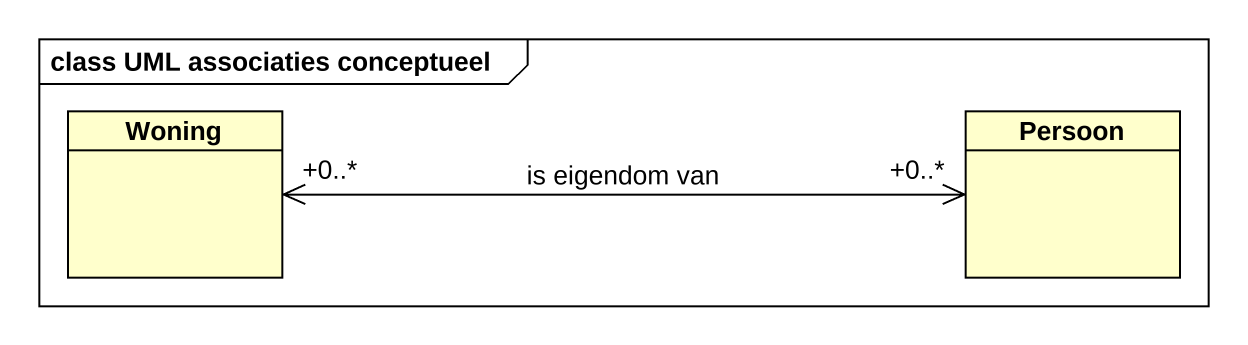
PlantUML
@startuml
mainframe class UML associaties conceptueel
hide circle
hide empty members
class Woning
class Persoon
Woning "+0..*" <-right-> "+0..*" Persoon : is eigendom van
@enduml
